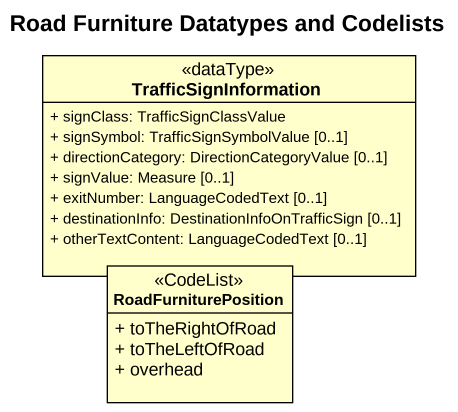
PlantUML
@startuml
title Road Furniture Datatypes and Codelists
hide circle
hide empty members
skinparam classAttributeIconSize 0
class TrafficSignInformation <<dataType>> {
  + signClass: TrafficSignClassValue
  + signSymbol: TrafficSignSymbolValue [0..1]
  + directionCategory: DirectionCategoryValue [0..1]
  + signValue: Measure [0..1]
  + exitNumber: LanguageCodedText [0..1]
  + destinationInfo: DestinationInfoOnTrafficSign [0..1]
  + otherTextContent: LanguageCodedText [0..1]
}
class RoadFurniturePosition <<CodeList>> {
  + toTheRightOfRoad
  + toTheLeftOfRoad
  + overhead
}
@enduml
